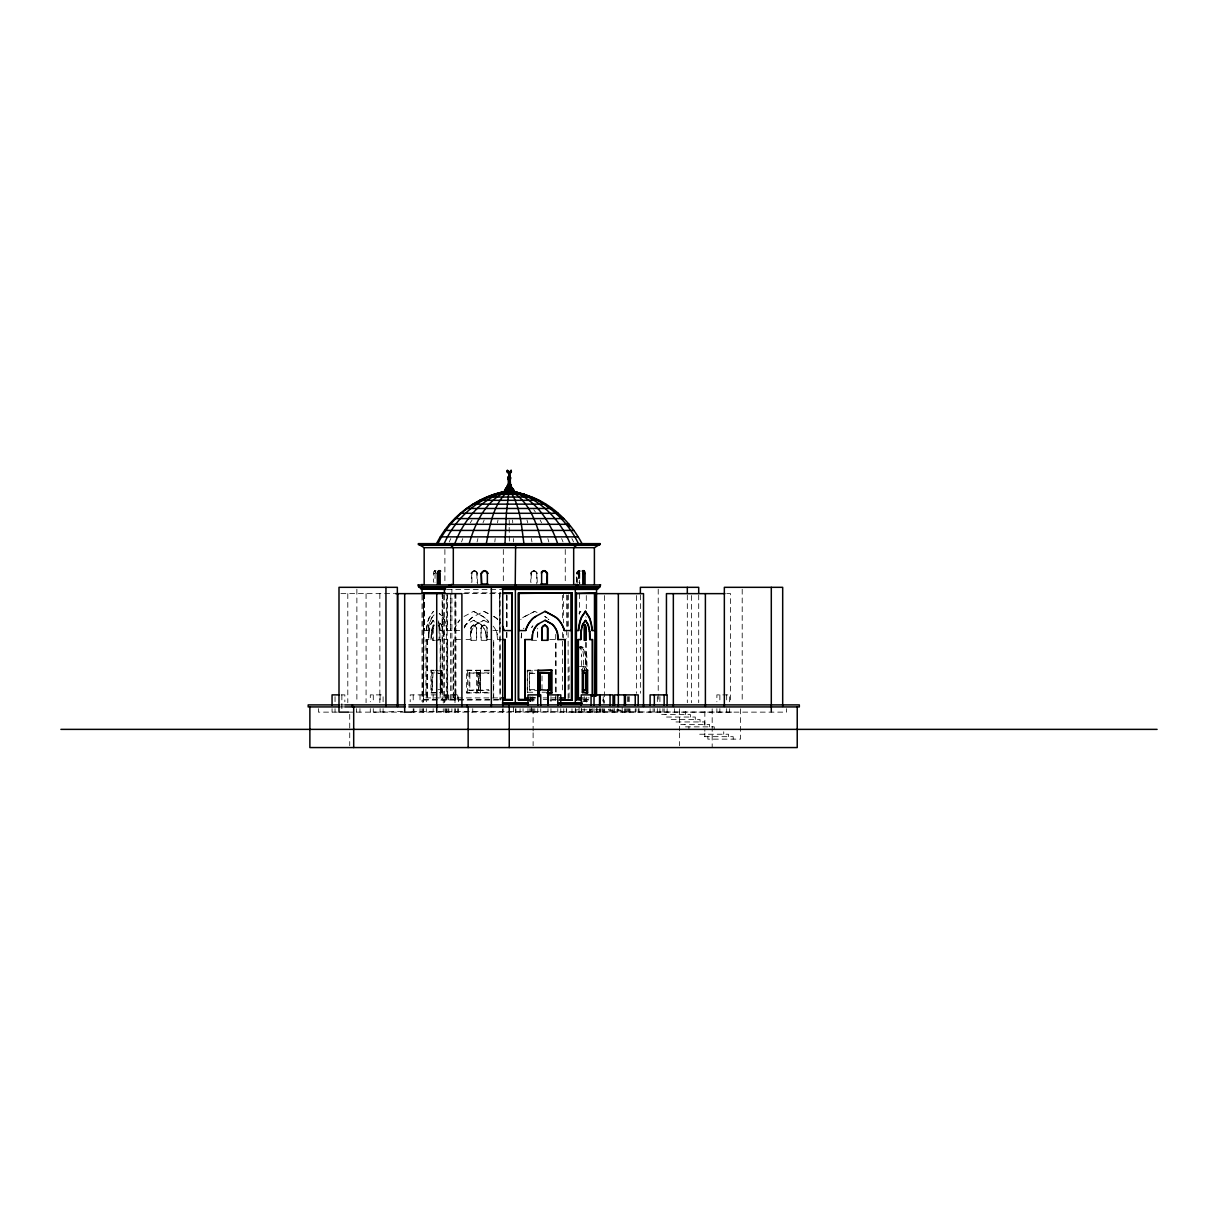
<?xml version="1.0" encoding="UTF-8"?>
<svg xmlns="http://www.w3.org/2000/svg" width="1218" height="1218" viewBox="0 0 1218 1218"><rect width="100%" height="100%" fill="white"/><g stroke="black" fill="none" stroke-linecap="round" stroke-linejoin="round"><path stroke-width="0.75" stroke-dasharray="5 3.75" d="M428.69 632.781L428.69 632.827A18.361 5.831 -90 0 1 428.812 631.685L428.827 631.533A17.707 5.618 -90 0 1 430.243 625.047A8.496 2.695 90 0 1 430.898 623.631L432.877 620.556M429.025 632.995L429.041 632.827A18.361 5.831 90 0 1 429.162 631.685L429.178 631.533A17.707 5.618 -90 0 1 430.593 625.047A8.496 2.695 -90 0 1 431.248 623.631L433.395 620.297M428.66 633.116L428.492 639.557M429.01 633.116L428.843 639.557M494.812 541.949L495.193 538.554M450.447 699.436L450.356 594.704M431.522 632.964L431.553 632.751A17.95 8.008 90 0 1 433.73 625.032A8.496 3.791 -90 0 1 433.943 624.636M576.525 581.884L576.556 573.358M431.492 633.116L431.279 639.557L425.919 639.557L425.919 697.914L447.706 697.914L447.706 639.557L443.748 639.557L443.474 632.858A18.361 8.191 -90 0 0 443.306 631.685L443.276 631.533A17.707 7.902 -90 0 0 441.281 625.047A8.496 3.791 90 0 0 440.368 623.631L438.967 622.094L440.703 623.631A8.496 3.791 -90 0 1 441.616 625.032A17.707 7.902 -90 0 1 443.596 631.533L443.626 631.685A18.361 8.191 90 0 1 443.794 632.751L444.068 639.557M497.462 522.872L497.995 520.01M580.072 649.087L580.666 646.591L583.529 648.052A33.815 15.088 90 0 1 584.899 649.666M477.075 541.949L477.913 538.554M583.452 649.59A9.927 4.43 90 0 1 584.823 653.305A7.369 3.289 -90 0 1 585.264 655.832A48.948 21.848 90 0 1 585.493 664.038L584.473 670.265L583.62 664.038A49.847 13.885 90 0 0 583.483 655.832A9.12 2.543 90 0 0 582.341 649.712A32.993 9.196 90 0 0 581.519 648.052L580.666 646.591L578.794 647.748L580.666 646.591L582.052 648.052A33.815 15.088 90 0 1 583.422 649.666M440.627 690.347L440.825 673.539L437.384 672.869M470.742 632.827L470.864 632.781A17.95 17.022 90 0 1 475.507 625.032A8.496 8.054 -90 0 1 477.456 623.631L483.896 620.297L477.349 623.631A8.496 8.054 90 0 0 475.401 625.032A17.95 17.022 -90 0 0 470.757 632.751L470.178 639.557L463.982 639.557M470.696 632.934L470.285 634.563M433.73 670.22L430.928 670.22L430.928 692.92L441.144 692.92L441.358 670.905L435.252 670.22M521.654 633.116L521.076 639.557L521.548 633.116M461.531 541.949L462.779 538.554M482.983 522.872L484.17 520.01M449.244 541.949L450.812 538.554M583.62 666.611L581.793 670.265L581.549 664.038A52.557 4.644 -90 0 0 581.504 655.832M478.674 690.347L478.674 672.869L468.991 672.869L468.991 690.347L478.674 690.347L478.674 672.869M531.566 627.392L532.905 625.885M531.87 627.392L532.662 626.052M470.3 522.872L472.051 520.01M499.684 593.471L500.096 592.816L500.096 700.091L499.684 593.471L499.852 630.589L492.727 630.589M579.905 647.748L580.666 646.591L580.925 648.052A30.77 2.71 -90 0 1 581.169 649.666A9.135 0.807 -90 0 1 581.504 655.847M527.303 670.22L527.303 692.92L527.303 670.22L539.833 670.22M539.589 690.347L529.343 690.347L529.343 672.869L536.24 672.869M434.08 614.907L432.664 616.475A16.55 7.384 90 0 0 430.898 619.186A25.913 11.571 -90 0 0 427.746 630.3M423.727 595.328L423.118 700.091L500.72 700.091M579.555 647.748L580.666 646.591L578.915 647.748L580.666 646.591L579.494 647.748L581.032 647.748M580.742 648.052L582.128 646.591M430.928 692.92L441.358 692.235M489.225 672.869L478.963 672.869L478.963 690.347L488.753 689.662M468.991 690.347L478.309 689.662M489.469 670.22L466.616 670.22L466.616 692.92L489.118 692.235M464.043 616.475L473.574 611.329L482.952 616.475A16.55 14.814 -90 0 1 486.484 619.186A25.913 23.188 90 0 1 488.646 621.759M485.967 633.116L485.891 632.858A17.95 16.062 90 0 0 481.491 625.032A8.496 7.597 -90 0 0 479.648 623.631L473.574 620.297L467.347 623.631A8.496 7.597 90 0 0 465.504 625.032A17.707 15.849 -90 0 0 464.256 626.494M464.256 627.864A25.913 24.573 -90 0 1 470.102 619.201A16.55 15.697 90 0 1 473.848 616.475L483.896 611.329L487.839 613.37M524.851 616.475L534.793 611.329L538.737 613.37M435.739 571.196L434.202 571.196A4.4 1.401 90 0 0 434.506 570.694L436.044 570.694M474.061 570.694L474.792 570.694A4.4 3.943 -90 0 0 475.659 571.196L474.929 571.196A4.4 3.943 -90 0 1 474.061 570.694A4.4 3.943 90 0 1 473.193 571.196L473.924 571.196A4.4 3.943 90 0 0 474.792 570.694M533.728 570.694L534.245 570.694A4.4 4.187 90 0 0 535.174 571.196L534.656 571.196A4.4 4.187 -90 0 1 533.728 570.694A4.4 4.187 -90 0 1 532.814 571.196L533.317 571.196A4.4 4.187 90 0 0 534.245 570.694M577.911 571.196A4.4 1.964 90 0 0 578.352 570.694L579.798 570.694A4.4 1.964 90 0 0 580.072 571.029M580.24 571.196L577.728 571.227A4.689 2.101 90 0 1 577.393 571.577L578.687 571.577A4.689 2.101 90 0 1 578.352 571.227L578.352 571.227A4.689 2.101 90 0 1 578.017 571.577M435.42 571.744A3.532 1.127 90 0 0 435.024 573.45L433.486 573.465L433.486 582.234M474.913 571.227A3.532 3.167 -90 0 1 476.969 573.45L477.654 583.985M533.332 571.227A3.532 3.35 -90 0 0 531.155 573.45L530.683 582.234M537.29 582.234L536.773 573.465L536.773 583.985M576.525 573.526L578.367 573.465A3.532 1.583 90 0 1 579.372 571.227M578.078 571.607A3.136 1.401 -90 0 1 578.931 573.343L579.555 583.559M447.006 589.405L501.314 589.405M464.652 592.816L500.72 592.816M463.479 593.471L500.598 593.471M340.918 593.638L394.525 593.638M726.765 593.638L730.541 593.638L730.541 702.725M473.406 611.329L482.785 616.475A16.55 14.814 90 0 1 486.317 619.186A25.913 23.188 -90 0 1 488.814 622.215M483.896 611.329L490.702 614.907M534.793 611.329L524.745 616.475A16.55 15.697 90 0 0 520.984 619.186A25.913 24.573 90 0 0 520.588 619.597M473.406 620.297L479.481 623.631A8.496 7.597 90 0 1 481.323 625.032A17.95 16.062 -90 0 1 485.693 632.751L485.952 633.04M435.298 640.318L432.36 640.318L432.36 628.229A3.837 1.218 90 0 1 433.075 625.61A4.233 1.34 -90 0 0 433.38 625.032L434.278 625.032M473.528 625.032A4.233 3.791 90 0 0 474.396 625.61A3.837 3.426 -90 0 1 476.405 628.229L476.817 640.318L470.666 640.318L470.666 628.229A3.837 3.426 -90 0 1 472.66 625.61A4.233 3.791 -90 0 0 473.528 625.032L473.954 625.032A4.233 3.791 90 0 0 474.822 625.61A3.837 3.426 -90 0 1 476.832 628.229M483.942 625.032L484.231 625.032A4.233 4.019 -90 0 0 485.16 625.61A3.837 3.639 -90 0 1 487.291 628.229L487.276 640.318L480.897 640.318L480.897 628.229A3.837 3.639 -90 0 1 483.013 625.61A4.233 4.019 90 0 0 483.942 625.032A4.233 4.019 -90 0 0 484.855 625.61A3.837 3.639 -90 0 1 486.987 628.229L486.987 640.318M433.075 625.61L433.973 625.61M438.13 625.61L438.967 625.61A3.837 1.705 -90 0 1 439.972 628.229L439.972 640.318L437.11 640.318M472.66 625.61L473.086 625.61A4.233 3.791 -90 0 0 473.954 625.032M483.013 625.61L483.318 625.61A4.233 4.019 90 0 0 484.231 625.032M432.36 628.229L433.258 628.229A3.837 1.218 -90 0 1 433.882 625.732M438.48 626.052A3.837 1.705 90 0 1 439.135 628.229L439.972 628.229M470.666 628.229L471.077 628.229A3.837 3.426 -90 0 1 473.086 625.61M480.897 628.229L481.201 628.229A3.837 3.639 -90 0 1 483.318 625.61M423.727 630.589L428.036 630.589M439.896 630.589L442.713 630.589L442.713 593.471M446.976 630.589L454.268 630.589M455.928 630.589L459.734 630.589M493.214 626.189A17.707 16.793 -90 0 1 496.381 631.533L496.548 631.685A18.361 17.417 90 0 1 496.914 632.751L497.492 639.557M437.597 639.557L440.535 639.557L440.535 697.914M460.571 639.557L453.279 639.557L453.279 697.914L501.511 697.914M491.889 639.557L486.241 639.557L486.241 634.563M497.37 639.557L500.583 639.557M549.82 639.557L556.124 639.557M531.581 640.318L537.671 640.318L537.671 628.229M581.778 647.748L583.239 647.748M579.418 666.611L587.152 666.611M430.928 670.22L434.369 670.905M437.643 670.905L441.358 670.905M466.616 670.22L490.793 670.905M527.775 670.905L536.255 670.905M432.238 672.869L433.014 673.539L432.238 690.347L432.238 672.869L434.552 672.869M437.901 673.539L440.825 673.539M468.991 672.869L478.309 673.539M478.963 672.869L488.753 673.539M529.815 673.539L536.057 673.539M438.023 689.662L440.825 689.662M529.815 689.662L538.752 689.662M478.963 690.347L489.225 690.347M527.775 692.235L536.133 692.235M542.025 692.235L545.634 692.235M466.616 692.92L489.423 692.92M341.192 694.884L344.846 694.884L344.846 701.781M423.011 694.884L410.222 694.884L410.222 701.781M436.135 694.884L423.346 694.884L423.346 701.781M535.692 697.884L530.165 697.884L530.165 701.522M530.028 697.914L535.996 697.914M543.137 697.914L556.124 697.914M579.113 698.112L589.086 697.914M423.727 699.436L500.476 699.436M529.221 699.436L536.651 699.436M543.274 699.436L556.413 699.436M583.65 699.436L589.238 699.436M529.236 700.091L536.818 700.091M549.973 700.091L555.804 700.091M583.331 700.091L588.522 700.091M603.854 699.939L602.727 699.939L604.493 704.826M582.585 701.355L589.192 701.355M340.675 704.902L344.74 704.902M340.233 706.927L344.861 706.927M587 709.82L576.007 709.82L576.007 712.271M600.383 709.82L589.39 709.82L589.39 712.271M622.17 710.947L610.309 710.947L610.309 710.033M402.503 711.479L373.606 712.134M411.775 711.479L734.028 712.134M592.74 711.936L571.577 712.271M337.31 712.134L318.446 712.134L318.446 708.663M347.8 712.134L405 712.134M410.222 712.134L786.569 712.134L786.569 708.663M483.774 620.297L490.199 623.631M533.743 509.672L535.433 512.093M433.045 620.297L434.202 622.094M540.137 520.01L541.584 522.872M571.881 538.554L573.571 541.949M585.493 666.611L587.152 670.265M561.635 538.554L563.036 541.949M496.381 631.533L496.442 631.685A18.361 17.417 -90 0 1 496.792 632.751L496.792 632.751M497.37 634.563L496.974 632.964M547.811 538.554L548.846 541.949M485.799 633.116L486.408 639.557M526.968 520.01L527.79 522.872M531.368 538.554L531.962 541.949M579.555 573.526L579.524 573.358A3.136 1.401 -90 0 0 578.687 571.607M512.595 520.01L512.748 522.872M513.417 538.554L513.524 541.949M742.204 589.207L742.204 702.679M740.544 708.83L740.544 739.128L707.871 739.128L707.871 736.677M733.206 739.128L733.206 736.677L703.121 736.677L703.121 734.226M729.658 701.781L729.658 694.884L716.884 694.884L716.884 701.781M729.658 708.678L729.658 712.134M728.471 736.677L728.471 734.226L698.386 734.226L698.386 731.774M726.674 694.884L726.674 701.781M726.674 708.678L726.674 712.134M723.736 731.774L723.736 734.226M719.868 694.884L719.868 701.781M719.868 708.678L719.868 712.134M716.884 708.678L716.884 712.134M714.25 729.323L714.25 726.857L684.166 726.857L684.166 724.405M712.18 708.83L712.18 747.563M709.515 726.857L709.515 724.405L679.431 724.405L679.431 721.954M704.841 711.479L704.841 731.287M704.841 733.084L704.841 736.677M704.78 724.405L704.78 721.954L674.696 721.954L674.696 719.503M700.03 721.954L700.03 719.503L669.961 719.503L669.961 717.037M698.706 594.886L698.706 702.679M695.295 719.503L695.295 717.037L665.119 717.037L665.119 714.585M691.611 595.526L691.611 702.725M690.454 717.037L690.454 714.585L660.278 714.585L660.278 711.479M688.916 726.857L688.916 729.323M687.317 594.886L687.317 702.679M685.612 711.479L685.612 714.585M679.629 708.785L679.629 730.937M679.629 732.794L679.629 745.721M674.605 708.663L674.605 712.134M667.114 708.678L667.114 712.134M664.145 708.678L664.145 712.134M662.896 708.678L662.896 712.134M659.912 696.62L659.912 701.781M659.912 708.678L659.912 712.134M658.222 589.207L658.222 702.679M657.324 696.62L657.324 701.781M657.324 708.678L657.324 712.134M654.34 708.678L654.523 712.134M653.092 708.678L653.198 712.134M650.107 708.678L650.107 712.134M640.364 594.886L640.364 693.225M639.054 708.678L639.054 712.134M638.202 708.678L638.202 712.134M636.618 595.526L636.618 693.331M636.07 708.678L636.055 711.479M635.233 708.678L635.233 712.134M630.026 708.937L630.026 712.271M629.249 696.62L629.249 701.781M629.249 708.678L629.249 712.134M628.412 696.62L628.412 701.781M628.412 708.678L628.412 712.134M627.361 696.62L627.361 701.781M627.361 708.678L627.361 712.134M626.265 708.678L626.265 712.134M625.428 708.678L625.428 712.134M624.377 708.678L624.377 712.134M622.17 707.262L622.17 712.271M620.343 710.947L620.343 710.033L608.467 710.033L608.467 709.104M618.5 709.104L618.5 710.033M617.556 708.678L617.556 712.134M614.572 708.678L614.572 712.134M613.035 708.678L613.035 712.134M612.136 710.947L612.136 712.271M610.051 708.678L610.051 712.134M604.646 708.769L604.691 712.271M604.57 595.526L604.57 702.725M604.037 709.82L604.037 712.271M603.23 696.62L603.23 701.781M603.23 708.678L603.23 712.134M602.529 708.678L602.529 712.134M600.992 708.769L600.992 712.271M600.246 708.678L600.246 712.134M599.545 708.678L599.545 712.134M596.942 706.958L596.942 712.134M596.546 708.769L596.546 712.271M594.034 708.678L594.034 712.134M592.724 708.678L592.74 712.271M591.05 708.678L591.05 712.134M590.654 709.82L590.654 712.271M589.74 708.678L589.74 712.134M586.954 666.611L586.954 664.038A48.948 21.848 90 0 0 586.741 655.832A7.369 3.289 -90 0 0 586.345 653.259A9.942 4.43 90 0 0 584.929 649.59M586.3 595.526L586.3 608.696M586.3 642.541L586.3 668.88M586.3 697.092L586.3 702.725M585.675 642.373L585.675 666.611M585.797 698.112L585.797 701.355M584.229 696.62L584.229 701.781M584.229 708.678L584.229 712.134M581.428 708.769L581.428 712.271M581.245 708.678L581.245 712.134M579.783 573.465L579.783 583.985M579.418 593.638L579.418 614.329M579.068 706.958L579.068 712.134M578.946 573.526L578.946 581.884M578.367 573.465L578.367 582.234M577.149 583.559L577.165 573.358A3.136 1.401 -90 0 1 578.017 571.607M576.921 582.234L576.921 573.465A3.532 1.583 -90 0 1 577.85 571.227A4.689 2.101 90 0 0 578.078 571.577M575.642 708.769L575.642 712.271M575.307 708.769L575.307 712.271M572.795 711.479L572.673 712.271M571.988 708.769L571.988 712.271M569.095 666.611L569.095 698.112M568.212 594.704L568.121 628.732M568.121 632.446L568.121 699.436M567.786 595.328L567.786 628.732M566.674 595.023L566.674 638.841M566.674 708.769L566.674 712.271M566.324 708.769L566.324 712.271M565.259 549.501L565.259 580.712M563.782 708.769L563.782 712.271M563.401 592.816L563.401 622.931M563.401 634.213L563.401 637.988M562.625 595.328L562.518 619.444M562.625 632.446L562.625 691.991M560.767 708.678L560.767 712.134M557.783 708.678L557.783 712.134M556.002 643.317L556.124 696.026M555.712 634.395L555.712 702.786M550.962 696.62L550.962 701.781M550.962 708.678L550.962 712.134M547.978 708.678L547.978 712.134M542.01 675.899L542.01 692.92M540.731 708.678L540.731 712.134M537.762 708.678L537.762 712.134M537.366 631.685L537.366 640.318M534.778 708.663L534.778 712.134M533.119 708.785L533.119 730.937M533.119 732.794L533.119 745.721M532.86 696.62L532.86 701.781M532.86 708.678L532.86 712.134M531.49 706.958L531.49 712.134M531.2 573.465L531.2 582.234M530.941 696.62L530.941 701.781M530.941 708.678L530.941 712.134M529.876 696.62L529.876 701.781M529.876 708.678L529.876 712.134M529.343 672.869L529.343 690.347M527.957 708.678L527.957 712.134M523.055 708.678L523.055 712.134M520.071 708.678L520.071 712.134M515.945 708.769L515.945 712.271M515.381 708.769L515.381 712.271M513.615 706.958L513.615 712.134M509.185 520.101L509.368 525.537M509.185 527.348L509.368 543.639M506.947 595.328L506.947 626.874M506.947 632.446L506.947 638.034M506.825 595.328L506.825 626.874M506.46 594.704L506.46 626.813M506.46 632.462L506.46 638.11M503.323 549.501L503.323 580.712M503.186 708.769L503.186 712.271M502.608 708.769L502.608 712.271M493.701 697.914L493.701 639.557L493.549 697.914M481.201 628.229L481.201 640.318M479.801 673.539L479.801 689.662M476.938 573.465L476.938 582.234M476.405 628.229L476.405 640.318M472.751 708.663L472.751 712.134M471.914 582.234L471.914 573.465L471.183 582.234M471.077 628.229L471.077 640.318M469.859 673.539L469.859 689.662M467.514 670.905L467.514 692.235M458.623 701.781L458.623 694.884L444.935 694.884L444.935 701.781M458.623 708.678L458.623 712.134M457.724 694.884L457.724 701.781M457.724 708.678L457.724 712.134M455.928 593.471L455.928 699.436L455.167 700.091L455.167 594.688M455.639 694.884L455.639 701.781M455.639 708.678L455.639 712.134M454.999 593.638L454.999 702.725M454.74 694.884L454.74 701.781M454.74 708.678L454.74 712.134M453.446 639.557L453.446 697.914M451.893 589.405L451.893 703.045M451.893 708.769L451.893 712.271M450.767 593.471L450.767 630.589M448.818 694.884L448.818 701.781M448.818 708.678L448.818 712.134M447.919 694.884L447.919 701.781M447.919 708.678L447.919 712.134M447.31 593.471L447.31 630.589M447.371 639.557L447.371 697.914M447.143 595.328L447.143 699.436L446.351 700.091L446.351 594.704M446.564 708.769L446.564 712.271M445.849 694.884L445.849 701.781M445.849 708.678L445.849 712.134M444.89 549.501L444.89 580.712M444.935 708.678L444.935 712.134M444.403 594.886L444.403 702.679M443.261 595.1L443.261 703.045M443.261 708.769L443.261 712.271M442.362 593.471L442.164 700.091L442.164 592.816M441.144 670.22L441.144 692.92M440.185 639.557L440.185 697.914M439.119 628.229L439.119 640.318M435.039 573.465L435.039 582.234M433.258 628.229L433.258 640.318M433.151 694.884L433.151 701.781M433.151 708.678L433.151 712.134M431.72 670.905L431.72 692.235M430.944 639.557L431.218 632.751A17.95 8.008 -90 0 1 433.395 625.032A8.496 3.791 90 0 1 433.897 624.149M427.64 639.557L427.64 697.914M427.305 639.557L427.305 697.914M426.27 639.557L426.33 701.781M426.33 708.678L426.33 712.134M424.58 593.471L424.58 630.589M424.245 593.471L423.559 700.091L423.559 592.816M424.077 593.471L424.077 630.589M423.346 708.678L423.346 712.134M423.118 594.704L422.951 702.725M423.011 708.678L423.011 712.134M422.022 595.1L422.022 701.598M422.022 708.769L422.022 712.271M420.027 694.884L420.027 701.781M420.027 708.678L420.027 712.134M413.922 708.769L413.922 712.271M413.206 694.884L413.206 701.781M413.206 708.678L413.206 712.134M383.091 701.781L383.091 694.884L370.302 694.884L370.302 701.781M383.091 708.678L383.091 712.134M380.107 694.884L380.107 701.781M380.107 708.678L380.107 712.134M379.849 593.638L379.849 702.725M373.287 694.884L373.287 701.781M373.287 708.678L373.287 712.134M370.302 708.678L370.302 712.134M366.07 593.638L366.07 702.725M359.949 708.663L359.949 712.134M356.874 589.207L356.874 702.679M356.615 708.663L356.615 712.134M349.733 714.327L349.733 730.937M349.733 732.794L349.733 745.721M347.8 593.638L347.8 702.725M341.862 694.884L341.862 712.134M335.041 696.62L335.041 701.781M335.041 708.678L335.041 712.134M332.057 708.678L332.057 712.134M520.71 619.597A25.913 24.573 -90 0 1 521.106 619.201M547.308 618.165A16.55 15.697 -90 0 0 544.72 616.475A16.55 15.697 90 0 1 547.186 618.165M548.465 619.201A25.913 24.573 90 0 1 548.876 619.597M548.344 619.201A25.913 24.573 -90 0 1 548.755 619.597M523.496 628.793A17.707 16.793 -90 0 1 523.923 628.107M580.042 648.813A32.14 14.342 -90 0 1 580.742 648.052M434.811 571.227A3.532 1.127 -90 0 1 435.435 572.734M433.425 573.45A3.532 1.127 -90 0 1 434.156 571.227M434.826 571.196A4.4 1.401 -90 0 1 434.506 570.694M475.644 571.227A3.532 3.167 -90 0 1 477.7 573.45M471.868 573.45A3.532 3.167 90 0 1 473.924 571.227M471.001 573.45A3.532 3.167 -90 0 1 473.056 571.227M585.721 616.658A16.55 7.384 -90 0 1 586.193 617.252M534.641 571.227A3.532 3.35 -90 0 1 536.818 573.45M530.485 573.45A3.532 3.35 -90 0 1 532.662 571.227M535.159 571.227A3.532 3.35 -90 0 1 537.336 573.45M578.778 571.227A3.532 1.583 -90 0 1 579.798 573.45M578.778 571.196A4.4 1.964 -90 0 1 578.352 570.694M579.798 570.694A4.4 1.964 -90 0 1 579.372 571.196M576.54 573.343A3.136 1.401 -90 0 1 577.408 571.607M454.177 630.3A25.913 23.188 90 0 1 459.749 620.008M454.344 630.3A25.913 23.188 90 0 1 459.917 620.008M464.423 626.494A17.707 15.849 -90 0 1 465.687 625.047A8.496 7.597 -90 0 1 467.514 623.631M464.378 627.864A25.913 24.573 90 0 1 470.209 619.201A16.55 15.697 -90 0 1 473.969 616.475M493.701 616.475A16.55 15.697 90 0 1 497.462 619.186A25.913 24.573 90 0 1 500.765 623.159M493.823 616.475A16.55 15.697 -90 0 1 497.568 619.186M426.224 630.3A25.913 8.222 90 0 1 428.477 619.201A16.55 5.253 90 0 1 429.726 616.475L433.395 611.329L430.076 616.475A16.55 5.253 -90 0 0 428.827 619.186A25.913 8.222 90 0 0 426.574 630.3M438.51 622.215A25.913 8.222 -90 0 1 439.865 630.3M438.495 620.875A25.913 8.222 90 0 1 440.216 630.3M433.38 625.032A4.233 1.34 90 0 0 433.699 625.61A3.837 1.218 -90 0 1 433.943 626.052M446.93 630.3A25.913 11.571 90 0 0 443.778 619.201A16.55 7.384 90 0 0 442.012 616.475L439.196 613.37L442.347 616.475A16.55 7.384 -90 0 1 444.113 619.186A25.913 11.571 90 0 1 447.265 630.3M428.081 630.3A25.913 11.571 90 0 1 431.233 619.201A16.55 7.384 -90 0 1 432.999 616.475M438.967 625.61A4.233 1.888 -90 0 1 438.541 625.032M480.501 670.22L480.501 692.92L480.501 670.22M580.895 611.329L579.037 613.37L580.895 611.329M477.41 692.235L476.542 692.92L476.542 670.22L477.41 670.905L477.41 692.235"/><path stroke-width="1.5" d="M508.941 492.666L509.231 476.497L509.809 487.23L511.514 492.666M507.647 492.666L509.17 477.989M509.657 477.989C510.403 480.212 508.241 470.97 511.24 470.437C512.793 474.228 505.714 474.244 507.267 470.437C507.723 471.899 511.012 473.498 511.24 470.437M504.983 543.639L506.384 513.296L508.835 492.194M506.46 492.666L508.561 487.23L509.124 476.497L509.063 472.34L507.267 470.437M505.455 492.666C505.105 488.89 508.743 487.824 508.424 484.505M515.442 588.933L515.381 584.381L515.336 703.486M504.709 492.666C505.394 488.616 507.647 487.337 508.5 484.033L510.007 484.033C510.738 487.596 513.691 488.311 514.316 492.666L504.191 492.666C504.8 488.281 507.799 487.626 508.515 484.033L507.997 477.989L508.835 476.497L510.494 477.76L510.007 484.033C510.631 487.626 513.646 488.372 514.224 492.666M504.45 492.666C504.648 488.372 508.18 487.657 508.622 484.033L508.302 487.23L506.627 489.042M510.586 485.343L509.626 472.66L508.759 476.817M504.282 492.666C504.922 488.281 507.936 487.672 508.545 484.033L508.058 487.23L505.455 490.123M510.723 470.437L510.144 473.3M510.433 478.232C509.094 474.396 512.047 481.947 508.013 478.232C508.606 473.954 508.393 480.684 508.028 478.232M580.788 632.964L580.803 632.751A17.95 5.694 -90 0 1 581.321 629.097M581.138 632.964L581.153 632.751A17.95 5.694 90 0 1 582.706 625.032A8.496 2.695 -90 0 1 583.361 623.631L585.508 620.297L587.67 623.631A8.496 2.695 -90 0 1 588.309 625.032A17.707 5.618 90 0 1 589.725 631.533L589.756 631.685A18.361 5.831 90 0 1 589.862 632.751L590.06 639.557M580.773 633.116L580.605 639.557M581.123 633.116L580.956 639.557L578.032 639.557L578.032 697.914L581.945 697.914M508.5 485.099L508.5 486.652M486.302 543.639C489.864 525.719 492.97 505.348 506.855 492.194M508.5 477.319L508.759 479.176L508.911 476.497L508.515 479.176M514.057 492.666C513.524 488.372 510.631 487.581 509.992 484.033M509.109 476.817L508.835 479.176M509.718 478.857L509.383 476.497L509.672 479.176M509.002 473.421L507.784 470.437M539.087 623.631A8.496 7.597 -90 0 0 537.245 625.032A17.95 16.062 90 0 0 532.86 632.751L532.708 632.751A17.95 16.062 -90 0 1 537.077 625.032A8.496 7.597 90 0 1 538.919 623.631L545.146 620.297L551.221 623.631A8.496 7.597 -90 0 1 553.063 625.032A17.707 15.849 90 0 1 557.037 631.533L556.87 631.533A17.707 15.849 90 0 0 552.881 625.047A8.496 7.597 90 0 0 551.054 623.631L545.146 620.297M532.784 633.04L532.144 639.557M576.19 593.471L595.45 592.816L595.45 696.331M469.189 543.639C475.05 523.466 485.175 501.77 505.059 492.194M454.816 543.639C463.586 520.193 481.414 498.101 506.414 491.433M513.478 492.666C513.082 488.601 510.449 487.474 509.885 484.033L510.844 485.343M582.356 670.905L587.624 670.22L587.624 692.92L582.356 692.235L582.356 670.905L587.624 670.22M444.159 543.639C455.471 518.198 478.309 497.355 505.851 491.433M538.051 692.92L538.051 670.22L551.937 670.22L551.937 692.92L546.73 692.92M437.932 543.639C450.797 517.361 476.04 497.431 504.77 491.585C475.675 497.325 449.823 517.117 436.562 543.639M527.744 700.091L518.472 700.091L518.472 592.816L572.216 592.816L572.216 700.091L559.245 700.091M592.329 630.3A25.913 8.222 -90 0 0 590.091 619.201A16.55 5.253 -90 0 0 588.842 616.475L585.508 611.329L581.839 616.475A16.55 5.253 90 0 0 580.59 619.186A25.913 8.222 -90 0 0 578.337 630.3M585.508 611.329L582.189 616.475A16.55 5.253 -90 0 0 580.94 619.186A25.913 8.222 90 0 0 578.687 630.3M513.798 492.666L513.082 489.56L510.662 486.865M502.623 592.816L512.108 592.816L512.108 700.091L502.623 700.091M502.242 589.405L597.414 589.405L600.063 586.68L600.063 585.249M508.88 476.497L508.682 479.176M594.826 695.722L595.45 592.816M582.554 673.539L586.315 672.869L586.315 690.347L582.889 690.347L582.889 672.869L586.315 672.869M525.826 630.589L518.716 630.589L518.716 593.471L572.216 592.816M576.967 545.055L573.678 547.658L573.678 584.381M549.577 672.869L539.894 672.869L549.577 672.869L549.577 690.347L538.021 689.616M538.417 670.905L551.937 670.22M419.814 545.055L424.169 547.658L594.399 547.658L598.754 545.055M477.928 502.227L487.885 497.051L505.637 491.433M564.391 630.3A25.913 23.188 -90 0 0 558.057 619.201A16.55 14.814 -90 0 0 554.525 616.475L545.146 611.329L535.615 616.475A16.55 14.814 90 0 0 532.068 619.186A25.913 23.188 -90 0 0 525.75 630.3A25.913 23.188 90 0 1 532.236 619.201A16.55 14.814 -90 0 1 535.783 616.475M510.372 472.082L508.134 472.082M498.162 493.792L502.867 492.194M451.893 584.381L449.137 585.249M417.835 584.944L600.733 584.944M507.13 471.808L508.287 471.777M510.22 471.777L511.377 471.808M508.226 477.121L510.281 477.121M508.134 477.319L510.372 477.319M508.058 477.532L510.449 477.532M508.013 477.76L510.494 477.76M507.997 477.989L510.509 477.989M508.058 478.461L510.449 478.461M508.134 478.674L510.372 478.674M508.363 479.024L510.144 479.024M507.83 484.673L510.677 484.673M507.678 484.871L510.829 484.871M507.556 485.099L510.951 485.099M507.48 485.343L511.027 485.343M507.419 485.601L511.088 485.601M507.404 485.875L511.103 485.875M507.419 486.134L511.088 486.134M507.48 486.393L511.027 486.393M507.556 486.652L510.951 486.652M507.678 486.865L510.829 486.865M507.83 487.063L510.677 487.063M507.48 487.352L511.027 487.352M506.993 487.55L511.514 487.55M506.521 487.824L511.986 487.824M506.079 488.159L512.428 488.159M505.668 488.57L512.839 488.57M505.303 489.042L513.204 489.042M504.983 489.56L513.524 489.56M504.709 490.123L513.798 490.123M504.496 490.717L514.011 490.717M504.328 491.356L514.179 491.356M504.237 491.996L514.27 491.996M501.618 492.194C535.692 489.849 566.888 514.453 581.991 543.639M494.097 494.341L524.456 494.341M486.774 497.051L531.779 497.051M479.694 500.324L538.858 500.324M472.904 504.145L545.664 504.145M466.433 508.469L552.135 508.469M460.328 513.296L558.24 513.296M454.634 518.579L563.934 518.579M449.381 524.303L569.187 524.303M444.6 530.409L573.967 530.409M440.322 536.864L578.245 536.864M440.642 571.196L438.328 571.196A4.4 1.964 -90 0 0 438.754 570.694L440.216 570.694A4.4 1.964 -90 0 1 439.774 571.196M484.322 570.694L484.84 570.694A4.4 4.187 90 0 0 485.754 571.196L485.236 571.196A4.4 4.187 90 0 1 484.322 570.694A4.4 4.187 -90 0 1 483.394 571.196L483.911 571.196A4.4 4.187 -90 0 0 484.84 570.694M543.776 570.694L544.507 570.694A4.4 3.943 -90 0 0 545.375 571.196L544.644 571.196A4.4 3.943 -90 0 1 543.776 570.694A4.4 3.943 90 0 1 542.908 571.196L543.624 571.196A4.4 3.943 90 0 0 544.507 570.694M582.509 570.694L584.046 570.694A4.4 1.401 -90 0 0 584.366 571.196L582.204 571.196M487.87 583.985L481.277 583.985L481.277 573.465L481.795 583.985M485.221 571.227A3.532 3.35 -90 0 1 487.398 573.45L487.87 573.465M540.899 583.985L547.369 583.985L547.369 573.465L546.654 583.985M582.813 571.227A3.532 1.127 -90 0 1 583.544 573.45L585.066 573.465L585.066 583.985L583.026 583.985L583.026 573.465M418.505 585.249L418.505 586.68L600.063 586.68M418.505 586.68L420.256 587.776L445.362 587.776M502.547 587.776L598.312 587.776M420.256 587.776L421.154 588.933L445.666 588.933M502.242 588.933L597.414 588.933M445.666 589.405L421.154 588.933M444.996 592.816L423.559 592.816L424.245 593.471M502.334 593.471L511.727 593.471L511.727 630.589L504.237 630.589M594.826 593.471L575.84 593.471L575.84 630.589L578.657 630.589M395.576 593.638L461.896 593.638L461.896 706.486M596.378 593.638L643.515 593.638L643.515 706.486M724.893 593.638L666.444 593.638L666.444 695.204M544.979 611.329L554.357 616.475A16.55 14.814 90 0 1 557.89 619.186A25.913 23.188 -90 0 1 564.223 630.3M585.675 620.556L583.011 623.631A8.496 2.695 90 0 0 582.828 623.936M544.613 625.032L545.025 625.032A4.233 3.791 90 0 0 545.892 625.61A3.837 3.426 -90 0 1 547.902 628.229L547.902 640.318L541.736 640.318L541.736 628.229A3.837 3.426 -90 0 1 543.746 625.61A4.233 3.791 -90 0 0 544.613 625.032A4.233 3.791 90 0 0 545.481 625.61A3.837 3.426 -90 0 1 547.491 628.229L547.476 640.318M585.493 625.61L583.985 625.61A4.233 1.34 -90 0 0 584.29 625.032L585.173 625.032A4.233 1.34 90 0 0 585.493 625.61A3.837 1.218 -90 0 1 586.193 628.229L586.193 640.318L584.153 640.318L584.153 628.229A3.837 1.218 -90 0 1 584.868 625.61A4.233 1.34 -90 0 0 585.173 625.032M543.746 625.61L544.157 625.61A4.233 3.791 -90 0 0 545.025 625.032M541.736 628.229L542.162 628.229A3.837 3.426 -90 0 1 544.157 625.61M586.193 628.229L585.31 628.229L585.31 640.318M564.299 630.589L571.425 630.589M592.009 630.589L594.826 630.589M585.325 620.556L587.32 623.631A8.496 2.695 90 0 1 587.959 625.032A17.707 5.618 90 0 1 589.375 631.533L589.725 631.533M502.014 639.557L505.226 639.557L505.226 697.914L501.511 697.914M582.554 689.662L586.315 690.347M547.445 692.235L551.937 692.92M582.356 692.235L587.624 692.92M339.365 694.884L332.057 694.884L332.057 705.237M528.673 697.914L524.851 697.914L524.851 639.557L532.312 639.557L532.312 634.563M559.625 697.914L565.274 697.914L565.274 639.557L557.814 639.557L557.814 634.563M502.334 699.436L511.621 699.436M518.883 699.436L528.262 699.436M560.158 699.436L572.216 700.091M581.793 699.436L576.19 699.436L581.595 700.091M502.318 703.045L528.49 703.045M558.971 703.045L582.387 703.045M502.775 703.486L527.303 703.486M558.971 703.486L581.93 703.486M339.533 704.902L308.184 704.902L308.184 706.927L339.533 706.927M345.075 704.902L405.137 704.902M408.898 704.902L799.328 704.902L799.328 706.927L408.898 706.927M345.075 706.927L405.137 706.927M348.409 712.134L339 712.134L339 587.32L397.357 587.32L397.357 706.455M411.882 712.134L404.68 712.134L404.68 593.638M60.9 729.369L1157.1 729.369M575.307 584.381L578.459 585.249M516.95 492.194L513.874 491.585L524.182 494.341L536.925 499.669M512.93 491.433C541.416 497.172 566.035 517.498 578.398 543.639M512.717 491.433L527.79 496.365M510.235 485.343L509.672 484.033L510.083 487.23L512.519 491.356C538.98 497.736 559.884 518.929 570.1 543.639M511.453 491.311C535.144 498.497 550.11 521.243 557.646 543.639M515.016 492.194L519.249 493.792M538.31 500.324L551.328 508.469L562.899 518.579M512.717 492.194C530.317 503.156 537.123 524.593 541.903 543.639M510.951 487.55L512.656 490.123M450.447 545.055L453.309 547.658L453.309 584.381M568.06 524.303L569.933 526.739M510.829 492.194C520.528 507.373 521.471 526.252 523.938 543.639M585.158 611.329L588.492 616.475A16.55 5.253 90 0 1 588.705 616.841M511.012 488.159L511.438 489.042M556.87 631.533L557.098 631.685A18.361 16.428 90 0 1 557.433 632.751L557.539 633.116M509.017 479.176L508.682 477.989M557.372 633.116L557.981 639.557M556.931 631.685A18.361 16.428 -90 0 1 557.265 632.751L557.524 633.071M509.398 484.033L510.266 492.666M589.375 631.533L589.405 631.685A18.361 5.831 -90 0 1 589.512 632.751L589.71 639.557L592.648 639.557L592.648 696.026M512.519 491.356L512.611 492.666M797.227 706.927L797.227 747.563L309.874 747.563L309.874 706.927M782.687 706.455L782.687 587.32L724.345 587.32L724.345 706.455M771.298 587.32L771.298 712.134M705.389 593.638L705.389 706.486M698.706 592.999L698.706 587.32L640.364 587.32L640.364 592.999M687.317 587.32L687.317 592.999M673.341 593.638L673.341 706.486M667.114 705.237L667.114 694.884L650.107 694.884L650.107 705.237M664.145 694.884L664.145 705.237M654.34 694.884L654.34 705.237M638.202 705.237L638.202 694.884L614.572 694.884L614.572 705.237M635.233 694.884L635.233 705.237M625.428 694.884L625.428 705.237M624.377 694.884L624.377 705.237M618.348 593.638L618.348 706.486M613.035 705.237L613.035 694.884L581.245 694.884L581.245 705.237M610.051 694.884L610.051 705.237M600.246 694.884L600.246 705.237M599.545 694.884L599.545 705.237M599.226 543.639L599.226 545.055L419.342 545.055L419.342 543.639M596.546 589.405L596.546 695.889M594.475 593.471L594.475 630.589M594.399 547.658L594.399 584.381M594.034 694.884L594.034 705.237M592.298 639.557L592.298 696.026M591.05 694.884L591.05 705.237M586.848 670.905L586.848 692.235M585.553 673.539L585.553 689.662M583.529 573.465L583.529 583.985M582.706 670.22L582.706 692.92M578.383 639.557L578.383 697.914M578.108 543.639L578.108 544.553M577.956 585.249L575.962 589.405M577.332 543.639L577.332 545.055M576.403 592.816L576.403 700.091M575.307 589.405L575.307 703.486M571.425 593.471L571.425 699.436M571.257 593.471L571.257 630.589M565.122 639.557L565.122 697.914M560.767 705.237L560.767 694.884L547.978 694.884L547.978 705.237M557.783 694.884L557.783 705.237M551.038 670.905L551.038 692.235M548.694 673.539L548.694 689.662M548.009 689.616L548.009 705.222M542.162 628.229L542.162 640.318M541.629 573.465L541.629 583.985M540.731 705.237L540.731 694.884L527.957 694.884L527.957 705.237M540.259 673.539L540.259 689.662M539.894 672.869L539.894 690.347M539.361 689.616L539.361 696.544M538.051 670.22L538.021 696.544M537.762 694.884L537.762 705.237M525.019 639.557L525.019 697.914M518.472 592.816L518.472 700.091M515.64 543.639L515.229 584.381M512.108 592.816L512.108 700.091M509.246 706.927L509.246 747.563M508.957 704.902L508.957 706.927M505.105 639.557L505.105 697.914M502.745 706.455L502.745 587.32L444.403 587.32L444.403 592.999M491.356 587.32L491.356 706.455M487.367 573.465L487.367 583.985M468.154 706.927L468.154 747.563M467.24 704.902L467.24 706.927M450.127 543.639L450.127 545.055M449.579 585.249L449.579 586.68M449.457 543.639L449.457 544.553M438.784 583.985L438.784 573.465L437.323 573.465L437.323 583.985L440.185 583.985L440.185 573.465A3.532 1.583 -90 0 0 439.18 571.227M436.729 593.638L436.729 712.134M424.169 547.658L424.169 584.381M422.022 584.381L422.022 593.212M397.799 593.638L397.799 706.486M385.954 587.32L385.954 706.455M353.692 706.927L353.692 747.563M352.444 704.902L352.444 706.927M584.351 571.227A3.532 1.127 -90 0 1 585.082 573.45M582.965 573.45A3.532 1.127 -90 0 1 583.696 571.227M584.046 570.694A4.4 1.401 90 0 1 583.742 571.196M481.749 573.45A3.532 3.35 -90 0 1 483.927 571.227M485.738 571.227A3.532 3.35 90 0 1 486.484 571.592M486.926 571.912A3.532 3.35 90 0 1 487.824 573.206M481.232 573.45A3.532 3.35 -90 0 1 483.409 571.227M438.754 573.45A3.532 1.583 -90 0 1 439.789 571.227M437.232 573.45A3.532 1.583 -90 0 1 438.252 571.227M439.196 571.196A4.4 1.964 90 0 1 438.754 570.694M544.629 571.227A3.532 3.167 -90 0 1 546.684 573.45M541.294 572.308A3.532 3.167 -90 0 1 542.756 571.227M545.36 571.227A3.532 3.167 -90 0 1 547.415 573.45M541.431 573.45A3.532 3.167 -90 0 1 543.487 571.227M502.425 625.991A25.913 24.573 90 0 1 504.161 630.3M590.136 620.434A25.913 8.222 -90 0 1 591.05 624.134M591.324 625.519A25.913 8.222 -90 0 1 591.978 630.3M588.933 617.252A16.55 5.253 90 0 1 589.74 619.186M585.31 628.229A3.837 1.218 -90 0 0 584.594 625.61A4.233 1.34 90 0 1 584.29 625.032M582.661 624.271A8.496 2.695 90 0 0 582.356 625.032A17.95 5.694 -90 0 0 581.595 627.772M600.261 543.639L418.307 543.639L418.307 544.553L600.261 544.553L600.261 543.639"/></g></svg>
